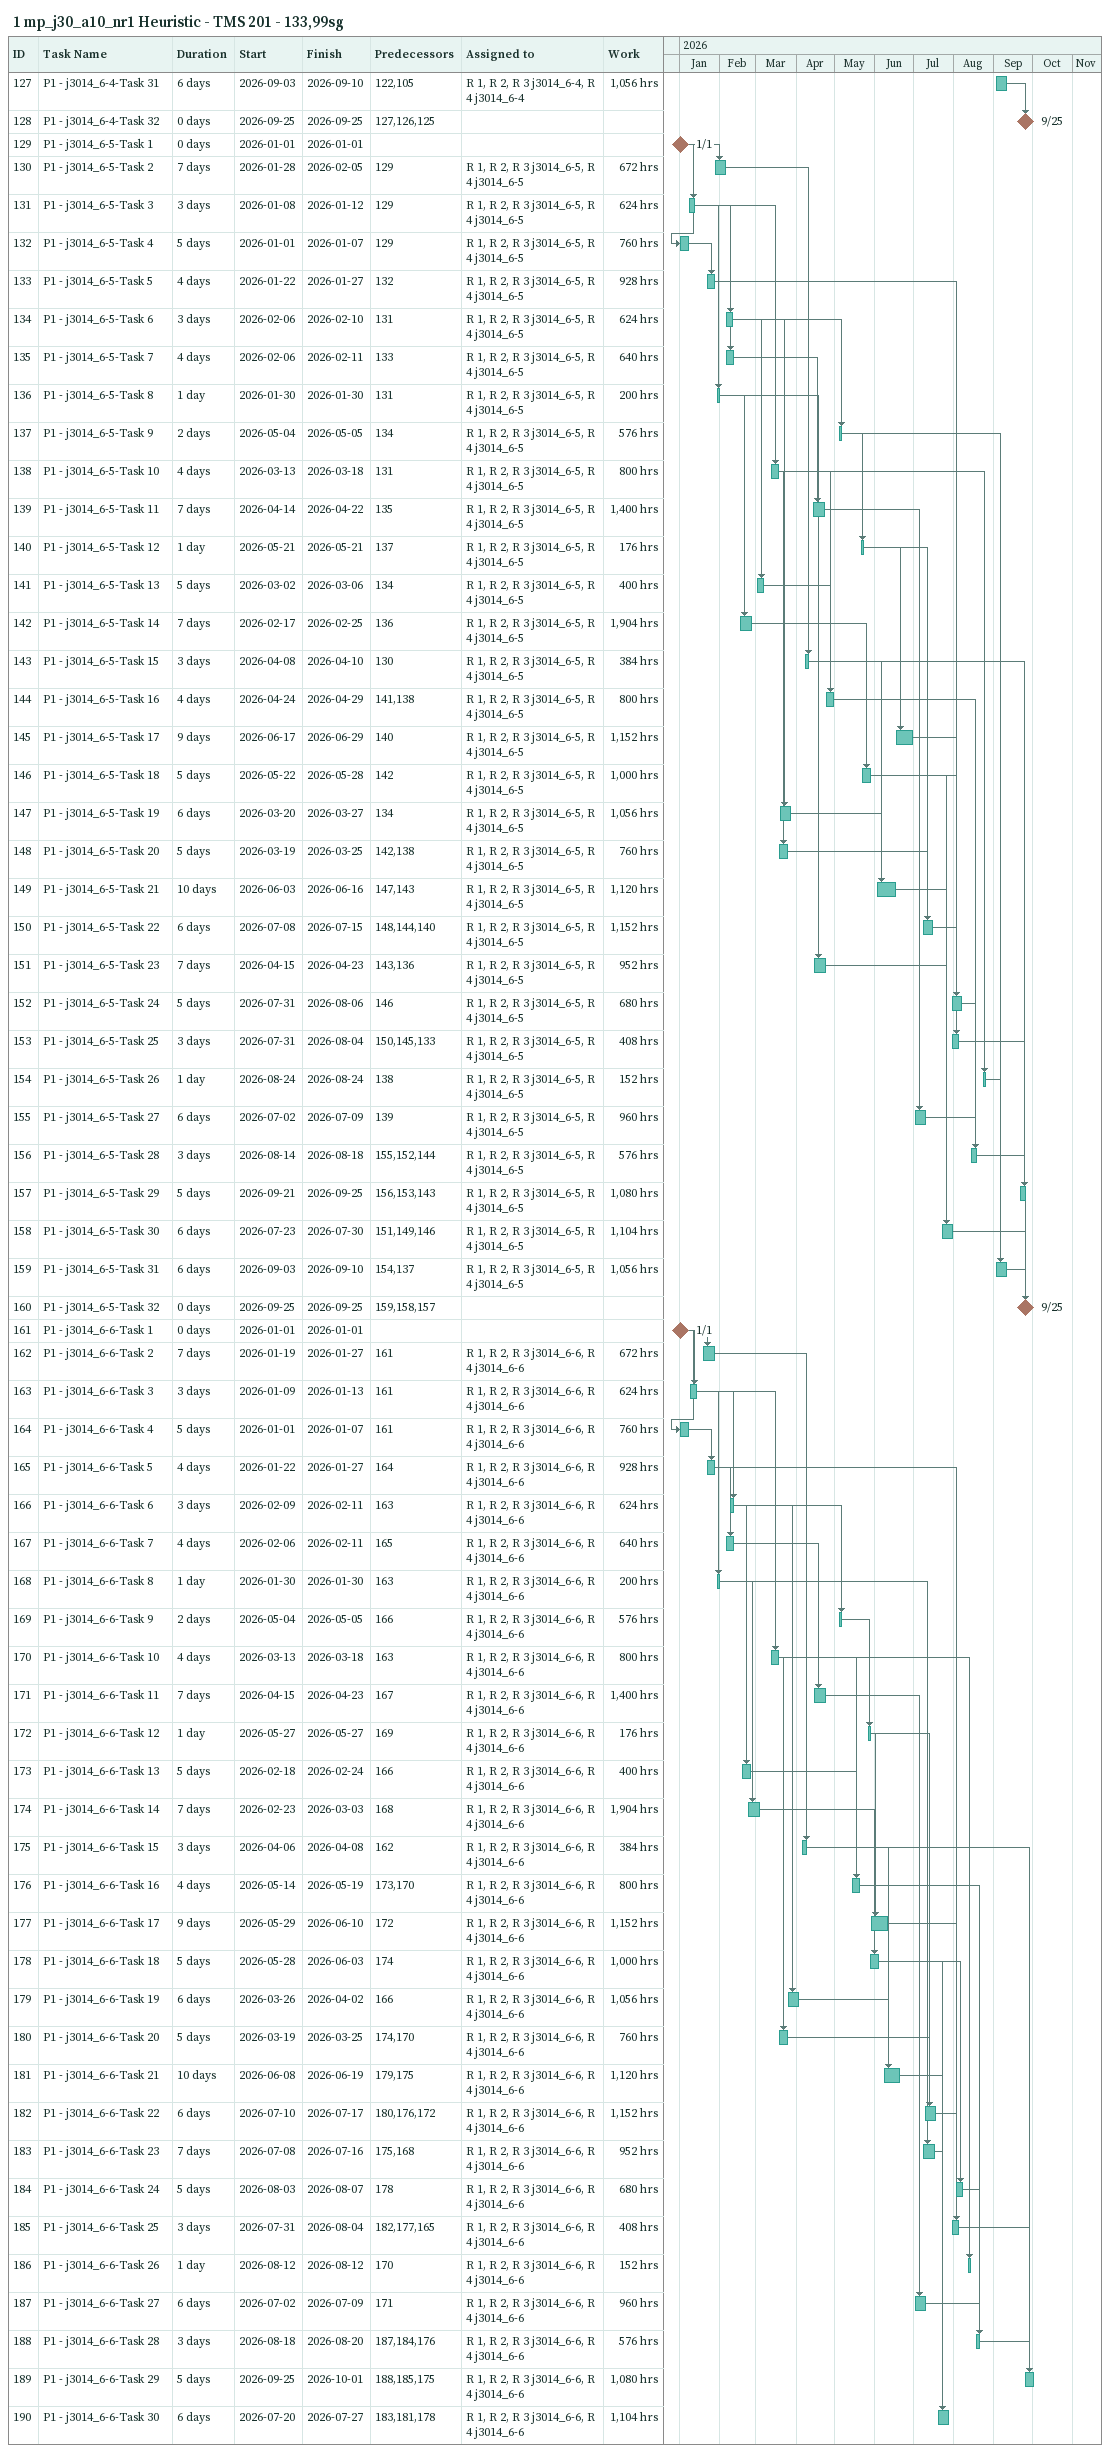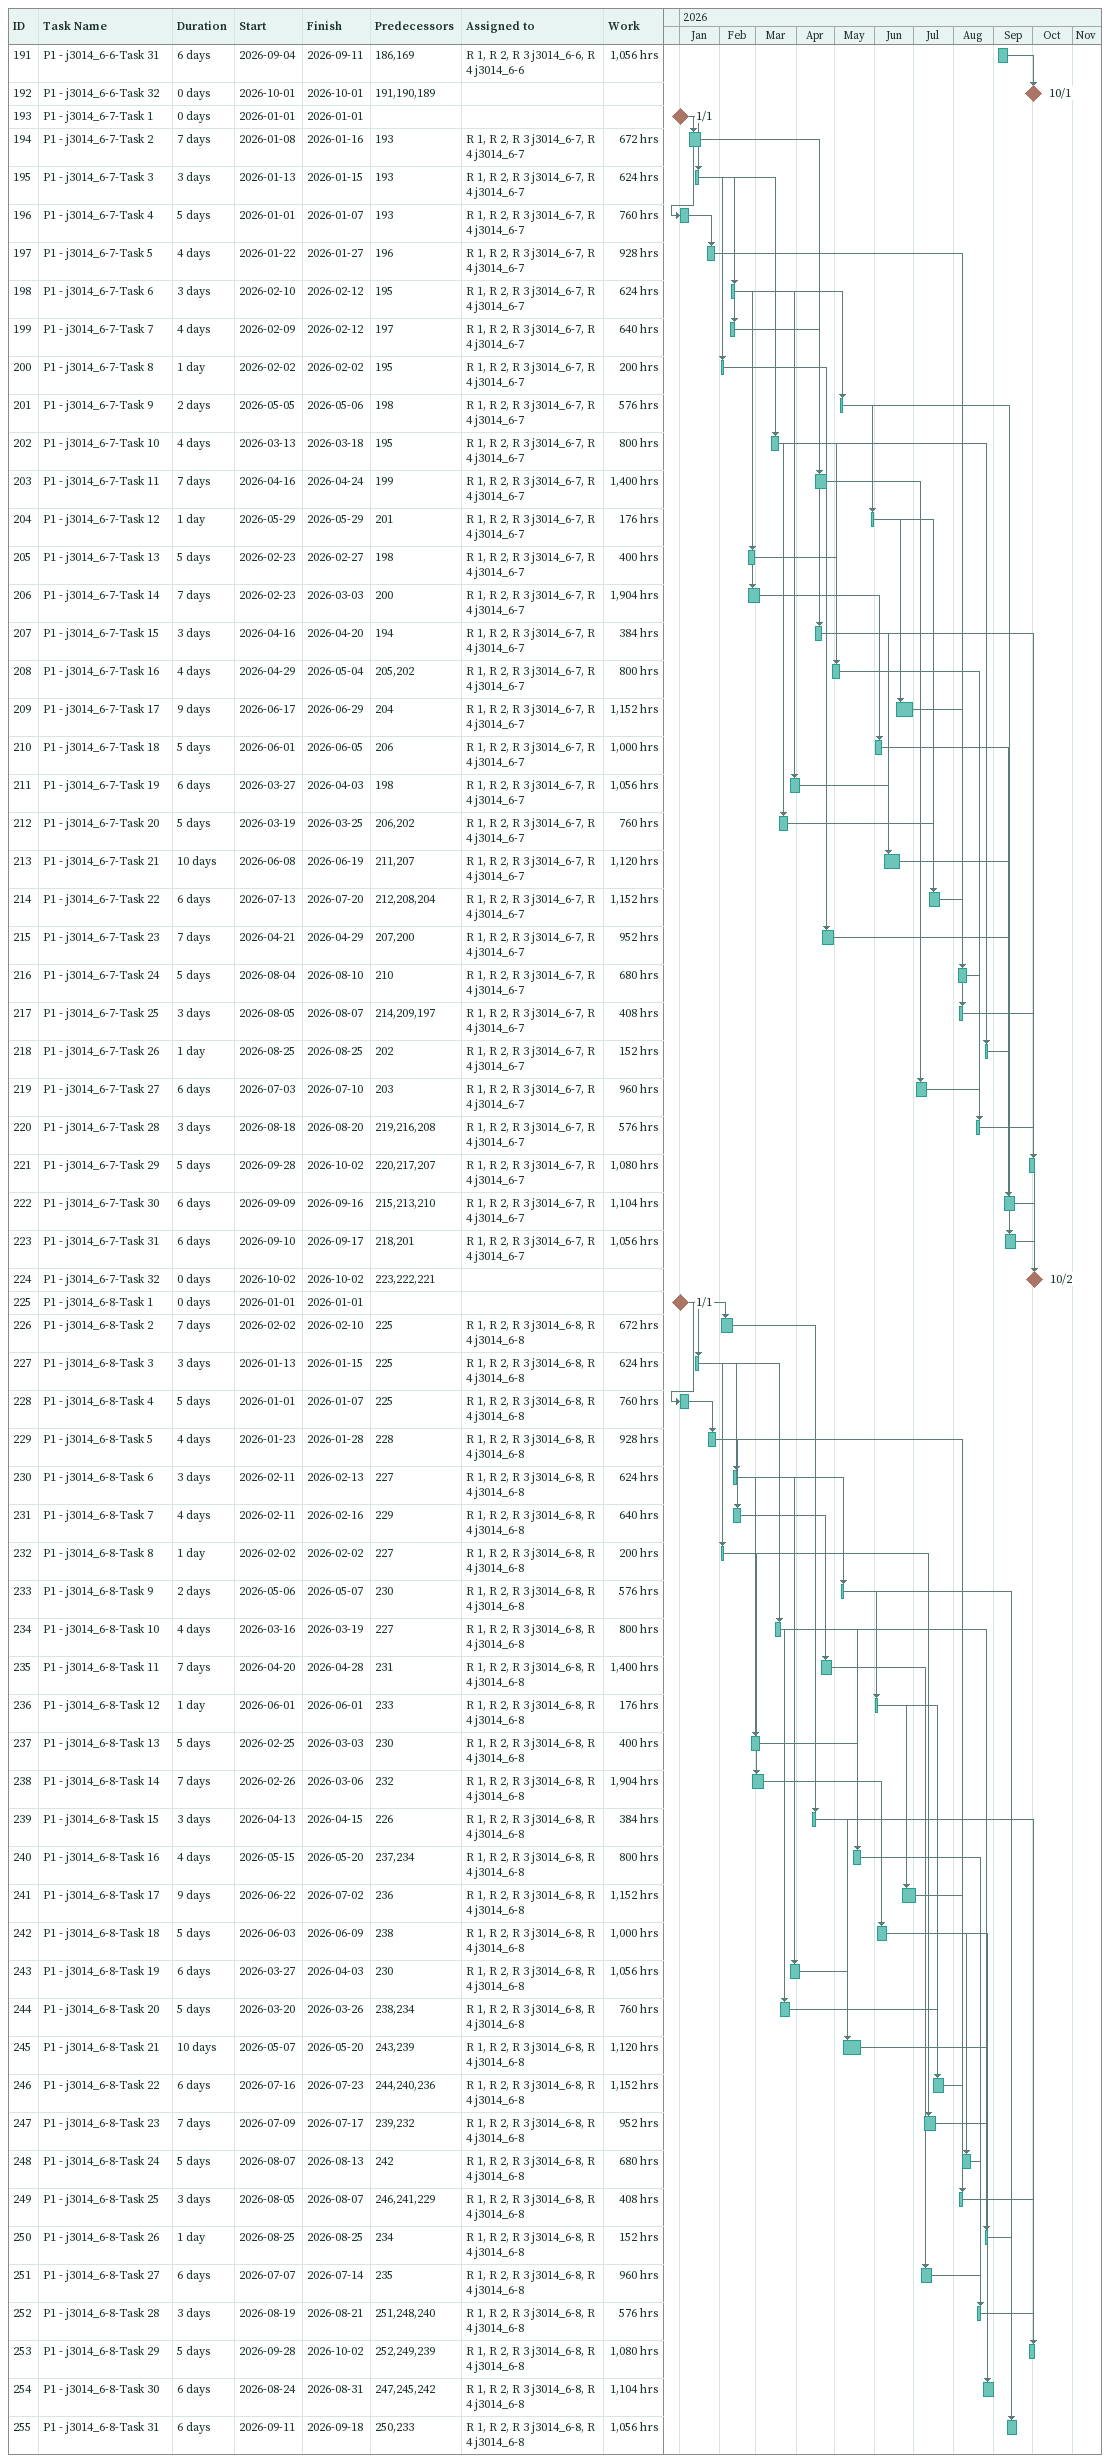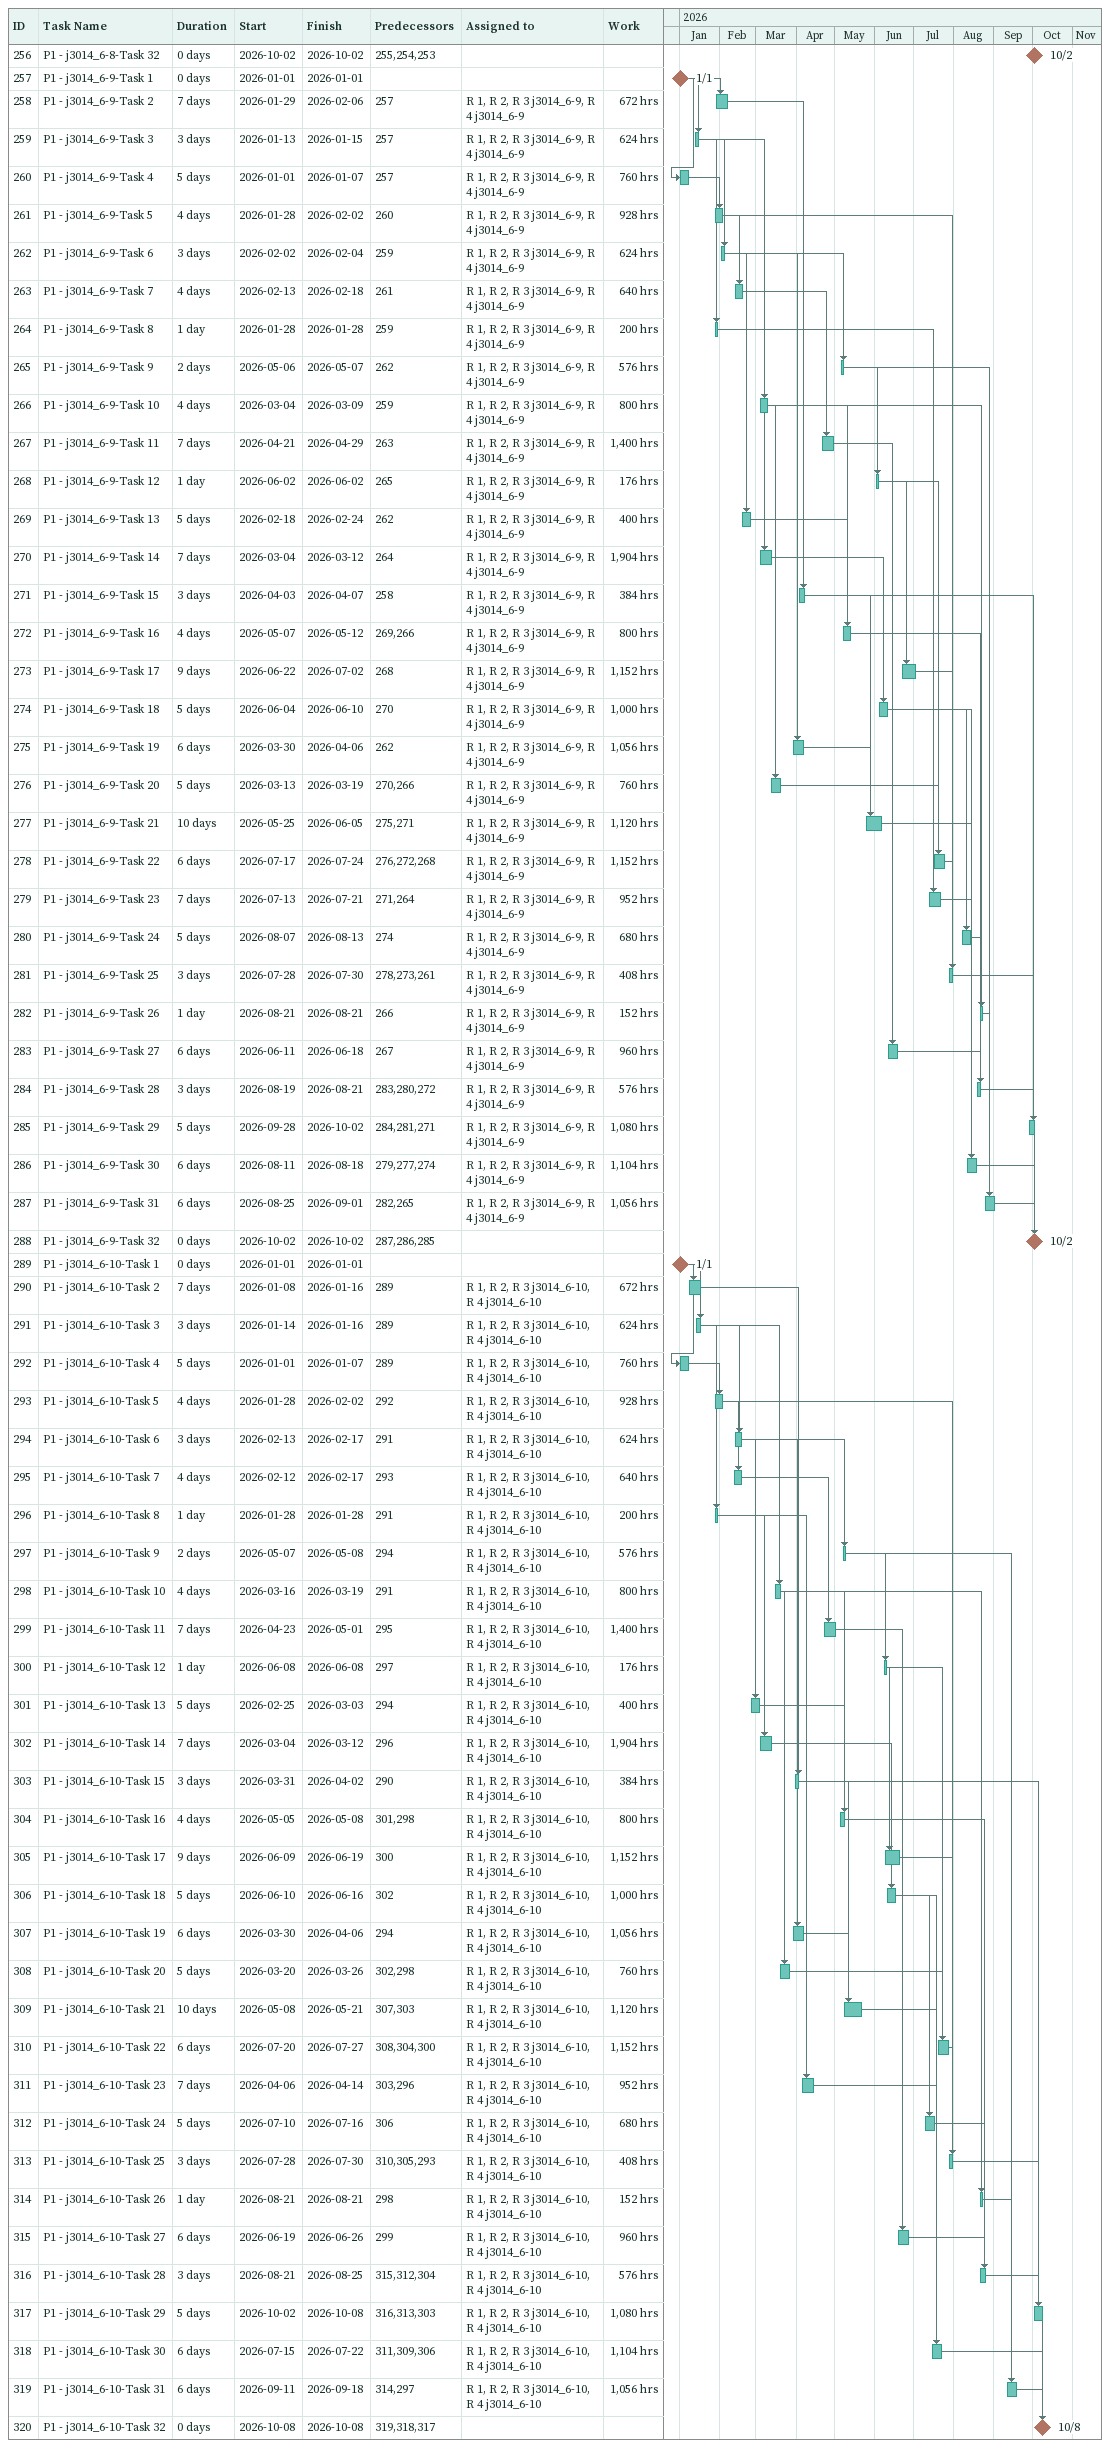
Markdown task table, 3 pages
1 mp_j30_a10_nr1 Heuristic - TMS 201 - 133,99sg

| ID | Task | Duration | Start | Finish | Predecessors | Resources | Work (h) |
|---|---|---|---|---|---|---|---|
| 127 | P1 - j3014_6-4-Task 31 | 6d | 2026-09-03 | 2026-09-10 | 122, 105 | R 1, R 2, R 3 j3014_6-4, R 4 j3014_6-4 | 1056 |
| 128 | P1 - j3014_6-4-Task 32 | 0d | 2026-09-25 | 2026-09-25 | 127, 126, 125 |  |  |
| 129 | P1 - j3014_6-5-Task 1 | 0d | 2026-01-01 | 2026-01-01 |  |  |  |
| 130 | P1 - j3014_6-5-Task 2 | 7d | 2026-01-28 | 2026-02-05 | 129 | R 1, R 2, R 3 j3014_6-5, R 4 j3014_6-5 | 672 |
| 131 | P1 - j3014_6-5-Task 3 | 3d | 2026-01-08 | 2026-01-12 | 129 | R 1, R 2, R 3 j3014_6-5, R 4 j3014_6-5 | 624 |
| 132 | P1 - j3014_6-5-Task 4 | 5d | 2026-01-01 | 2026-01-07 | 129 | R 1, R 2, R 3 j3014_6-5, R 4 j3014_6-5 | 760 |
| 133 | P1 - j3014_6-5-Task 5 | 4d | 2026-01-22 | 2026-01-27 | 132 | R 1, R 2, R 3 j3014_6-5, R 4 j3014_6-5 | 928 |
| 134 | P1 - j3014_6-5-Task 6 | 3d | 2026-02-06 | 2026-02-10 | 131 | R 1, R 2, R 3 j3014_6-5, R 4 j3014_6-5 | 624 |
| 135 | P1 - j3014_6-5-Task 7 | 4d | 2026-02-06 | 2026-02-11 | 133 | R 1, R 2, R 3 j3014_6-5, R 4 j3014_6-5 | 640 |
| 136 | P1 - j3014_6-5-Task 8 | 1d | 2026-01-30 | 2026-01-30 | 131 | R 1, R 2, R 3 j3014_6-5, R 4 j3014_6-5 | 200 |
| 137 | P1 - j3014_6-5-Task 9 | 2d | 2026-05-04 | 2026-05-05 | 134 | R 1, R 2, R 3 j3014_6-5, R 4 j3014_6-5 | 576 |
| 138 | P1 - j3014_6-5-Task 10 | 4d | 2026-03-13 | 2026-03-18 | 131 | R 1, R 2, R 3 j3014_6-5, R 4 j3014_6-5 | 800 |
| 139 | P1 - j3014_6-5-Task 11 | 7d | 2026-04-14 | 2026-04-22 | 135 | R 1, R 2, R 3 j3014_6-5, R 4 j3014_6-5 | 1400 |
| 140 | P1 - j3014_6-5-Task 12 | 1d | 2026-05-21 | 2026-05-21 | 137 | R 1, R 2, R 3 j3014_6-5, R 4 j3014_6-5 | 176 |
| 141 | P1 - j3014_6-5-Task 13 | 5d | 2026-03-02 | 2026-03-06 | 134 | R 1, R 2, R 3 j3014_6-5, R 4 j3014_6-5 | 400 |
| 142 | P1 - j3014_6-5-Task 14 | 7d | 2026-02-17 | 2026-02-25 | 136 | R 1, R 2, R 3 j3014_6-5, R 4 j3014_6-5 | 1904 |
| 143 | P1 - j3014_6-5-Task 15 | 3d | 2026-04-08 | 2026-04-10 | 130 | R 1, R 2, R 3 j3014_6-5, R 4 j3014_6-5 | 384 |
| 144 | P1 - j3014_6-5-Task 16 | 4d | 2026-04-24 | 2026-04-29 | 141, 138 | R 1, R 2, R 3 j3014_6-5, R 4 j3014_6-5 | 800 |
| 145 | P1 - j3014_6-5-Task 17 | 9d | 2026-06-17 | 2026-06-29 | 140 | R 1, R 2, R 3 j3014_6-5, R 4 j3014_6-5 | 1152 |
| 146 | P1 - j3014_6-5-Task 18 | 5d | 2026-05-22 | 2026-05-28 | 142 | R 1, R 2, R 3 j3014_6-5, R 4 j3014_6-5 | 1000 |
| 147 | P1 - j3014_6-5-Task 19 | 6d | 2026-03-20 | 2026-03-27 | 134 | R 1, R 2, R 3 j3014_6-5, R 4 j3014_6-5 | 1056 |
| 148 | P1 - j3014_6-5-Task 20 | 5d | 2026-03-19 | 2026-03-25 | 142, 138 | R 1, R 2, R 3 j3014_6-5, R 4 j3014_6-5 | 760 |
| 149 | P1 - j3014_6-5-Task 21 | 10d | 2026-06-03 | 2026-06-16 | 147, 143 | R 1, R 2, R 3 j3014_6-5, R 4 j3014_6-5 | 1120 |
| 150 | P1 - j3014_6-5-Task 22 | 6d | 2026-07-08 | 2026-07-15 | 148, 144, 140 | R 1, R 2, R 3 j3014_6-5, R 4 j3014_6-5 | 1152 |
| 151 | P1 - j3014_6-5-Task 23 | 7d | 2026-04-15 | 2026-04-23 | 143, 136 | R 1, R 2, R 3 j3014_6-5, R 4 j3014_6-5 | 952 |
| 152 | P1 - j3014_6-5-Task 24 | 5d | 2026-07-31 | 2026-08-06 | 146 | R 1, R 2, R 3 j3014_6-5, R 4 j3014_6-5 | 680 |
| 153 | P1 - j3014_6-5-Task 25 | 3d | 2026-07-31 | 2026-08-04 | 150, 145, 133 | R 1, R 2, R 3 j3014_6-5, R 4 j3014_6-5 | 408 |
| 154 | P1 - j3014_6-5-Task 26 | 1d | 2026-08-24 | 2026-08-24 | 138 | R 1, R 2, R 3 j3014_6-5, R 4 j3014_6-5 | 152 |
| 155 | P1 - j3014_6-5-Task 27 | 6d | 2026-07-02 | 2026-07-09 | 139 | R 1, R 2, R 3 j3014_6-5, R 4 j3014_6-5 | 960 |
| 156 | P1 - j3014_6-5-Task 28 | 3d | 2026-08-14 | 2026-08-18 | 155, 152, 144 | R 1, R 2, R 3 j3014_6-5, R 4 j3014_6-5 | 576 |
| 157 | P1 - j3014_6-5-Task 29 | 5d | 2026-09-21 | 2026-09-25 | 156, 153, 143 | R 1, R 2, R 3 j3014_6-5, R 4 j3014_6-5 | 1080 |
| 158 | P1 - j3014_6-5-Task 30 | 6d | 2026-07-23 | 2026-07-30 | 151, 149, 146 | R 1, R 2, R 3 j3014_6-5, R 4 j3014_6-5 | 1104 |
| 159 | P1 - j3014_6-5-Task 31 | 6d | 2026-09-03 | 2026-09-10 | 154, 137 | R 1, R 2, R 3 j3014_6-5, R 4 j3014_6-5 | 1056 |
| 160 | P1 - j3014_6-5-Task 32 | 0d | 2026-09-25 | 2026-09-25 | 159, 158, 157 |  |  |
| 161 | P1 - j3014_6-6-Task 1 | 0d | 2026-01-01 | 2026-01-01 |  |  |  |
| 162 | P1 - j3014_6-6-Task 2 | 7d | 2026-01-19 | 2026-01-27 | 161 | R 1, R 2, R 3 j3014_6-6, R 4 j3014_6-6 | 672 |
| 163 | P1 - j3014_6-6-Task 3 | 3d | 2026-01-09 | 2026-01-13 | 161 | R 1, R 2, R 3 j3014_6-6, R 4 j3014_6-6 | 624 |
| 164 | P1 - j3014_6-6-Task 4 | 5d | 2026-01-01 | 2026-01-07 | 161 | R 1, R 2, R 3 j3014_6-6, R 4 j3014_6-6 | 760 |
| 165 | P1 - j3014_6-6-Task 5 | 4d | 2026-01-22 | 2026-01-27 | 164 | R 1, R 2, R 3 j3014_6-6, R 4 j3014_6-6 | 928 |
| 166 | P1 - j3014_6-6-Task 6 | 3d | 2026-02-09 | 2026-02-11 | 163 | R 1, R 2, R 3 j3014_6-6, R 4 j3014_6-6 | 624 |
| 167 | P1 - j3014_6-6-Task 7 | 4d | 2026-02-06 | 2026-02-11 | 165 | R 1, R 2, R 3 j3014_6-6, R 4 j3014_6-6 | 640 |
| 168 | P1 - j3014_6-6-Task 8 | 1d | 2026-01-30 | 2026-01-30 | 163 | R 1, R 2, R 3 j3014_6-6, R 4 j3014_6-6 | 200 |
| 169 | P1 - j3014_6-6-Task 9 | 2d | 2026-05-04 | 2026-05-05 | 166 | R 1, R 2, R 3 j3014_6-6, R 4 j3014_6-6 | 576 |
| 170 | P1 - j3014_6-6-Task 10 | 4d | 2026-03-13 | 2026-03-18 | 163 | R 1, R 2, R 3 j3014_6-6, R 4 j3014_6-6 | 800 |
| 171 | P1 - j3014_6-6-Task 11 | 7d | 2026-04-15 | 2026-04-23 | 167 | R 1, R 2, R 3 j3014_6-6, R 4 j3014_6-6 | 1400 |
| 172 | P1 - j3014_6-6-Task 12 | 1d | 2026-05-27 | 2026-05-27 | 169 | R 1, R 2, R 3 j3014_6-6, R 4 j3014_6-6 | 176 |
| 173 | P1 - j3014_6-6-Task 13 | 5d | 2026-02-18 | 2026-02-24 | 166 | R 1, R 2, R 3 j3014_6-6, R 4 j3014_6-6 | 400 |
| 174 | P1 - j3014_6-6-Task 14 | 7d | 2026-02-23 | 2026-03-03 | 168 | R 1, R 2, R 3 j3014_6-6, R 4 j3014_6-6 | 1904 |
| 175 | P1 - j3014_6-6-Task 15 | 3d | 2026-04-06 | 2026-04-08 | 162 | R 1, R 2, R 3 j3014_6-6, R 4 j3014_6-6 | 384 |
| 176 | P1 - j3014_6-6-Task 16 | 4d | 2026-05-14 | 2026-05-19 | 173, 170 | R 1, R 2, R 3 j3014_6-6, R 4 j3014_6-6 | 800 |
| 177 | P1 - j3014_6-6-Task 17 | 9d | 2026-05-29 | 2026-06-10 | 172 | R 1, R 2, R 3 j3014_6-6, R 4 j3014_6-6 | 1152 |
| 178 | P1 - j3014_6-6-Task 18 | 5d | 2026-05-28 | 2026-06-03 | 174 | R 1, R 2, R 3 j3014_6-6, R 4 j3014_6-6 | 1000 |
| 179 | P1 - j3014_6-6-Task 19 | 6d | 2026-03-26 | 2026-04-02 | 166 | R 1, R 2, R 3 j3014_6-6, R 4 j3014_6-6 | 1056 |
| 180 | P1 - j3014_6-6-Task 20 | 5d | 2026-03-19 | 2026-03-25 | 174, 170 | R 1, R 2, R 3 j3014_6-6, R 4 j3014_6-6 | 760 |
| 181 | P1 - j3014_6-6-Task 21 | 10d | 2026-06-08 | 2026-06-19 | 179, 175 | R 1, R 2, R 3 j3014_6-6, R 4 j3014_6-6 | 1120 |
| 182 | P1 - j3014_6-6-Task 22 | 6d | 2026-07-10 | 2026-07-17 | 180, 176, 172 | R 1, R 2, R 3 j3014_6-6, R 4 j3014_6-6 | 1152 |
| 183 | P1 - j3014_6-6-Task 23 | 7d | 2026-07-08 | 2026-07-16 | 175, 168 | R 1, R 2, R 3 j3014_6-6, R 4 j3014_6-6 | 952 |
| 184 | P1 - j3014_6-6-Task 24 | 5d | 2026-08-03 | 2026-08-07 | 178 | R 1, R 2, R 3 j3014_6-6, R 4 j3014_6-6 | 680 |
| 185 | P1 - j3014_6-6-Task 25 | 3d | 2026-07-31 | 2026-08-04 | 182, 177, 165 | R 1, R 2, R 3 j3014_6-6, R 4 j3014_6-6 | 408 |
| 186 | P1 - j3014_6-6-Task 26 | 1d | 2026-08-12 | 2026-08-12 | 170 | R 1, R 2, R 3 j3014_6-6, R 4 j3014_6-6 | 152 |
| 187 | P1 - j3014_6-6-Task 27 | 6d | 2026-07-02 | 2026-07-09 | 171 | R 1, R 2, R 3 j3014_6-6, R 4 j3014_6-6 | 960 |
| 188 | P1 - j3014_6-6-Task 28 | 3d | 2026-08-18 | 2026-08-20 | 187, 184, 176 | R 1, R 2, R 3 j3014_6-6, R 4 j3014_6-6 | 576 |
| 189 | P1 - j3014_6-6-Task 29 | 5d | 2026-09-25 | 2026-10-01 | 188, 185, 175 | R 1, R 2, R 3 j3014_6-6, R 4 j3014_6-6 | 1080 |
| 190 | P1 - j3014_6-6-Task 30 | 6d | 2026-07-20 | 2026-07-27 | 183, 181, 178 | R 1, R 2, R 3 j3014_6-6, R 4 j3014_6-6 | 1104 |
| 191 | P1 - j3014_6-6-Task 31 | 6d | 2026-09-04 | 2026-09-11 | 186, 169 | R 1, R 2, R 3 j3014_6-6, R 4 j3014_6-6 | 1056 |
| 192 | P1 - j3014_6-6-Task 32 | 0d | 2026-10-01 | 2026-10-01 | 191, 190, 189 |  |  |
| 193 | P1 - j3014_6-7-Task 1 | 0d | 2026-01-01 | 2026-01-01 |  |  |  |
| 194 | P1 - j3014_6-7-Task 2 | 7d | 2026-01-08 | 2026-01-16 | 193 | R 1, R 2, R 3 j3014_6-7, R 4 j3014_6-7 | 672 |
| 195 | P1 - j3014_6-7-Task 3 | 3d | 2026-01-13 | 2026-01-15 | 193 | R 1, R 2, R 3 j3014_6-7, R 4 j3014_6-7 | 624 |
| 196 | P1 - j3014_6-7-Task 4 | 5d | 2026-01-01 | 2026-01-07 | 193 | R 1, R 2, R 3 j3014_6-7, R 4 j3014_6-7 | 760 |
| 197 | P1 - j3014_6-7-Task 5 | 4d | 2026-01-22 | 2026-01-27 | 196 | R 1, R 2, R 3 j3014_6-7, R 4 j3014_6-7 | 928 |
| 198 | P1 - j3014_6-7-Task 6 | 3d | 2026-02-10 | 2026-02-12 | 195 | R 1, R 2, R 3 j3014_6-7, R 4 j3014_6-7 | 624 |
| 199 | P1 - j3014_6-7-Task 7 | 4d | 2026-02-09 | 2026-02-12 | 197 | R 1, R 2, R 3 j3014_6-7, R 4 j3014_6-7 | 640 |
| 200 | P1 - j3014_6-7-Task 8 | 1d | 2026-02-02 | 2026-02-02 | 195 | R 1, R 2, R 3 j3014_6-7, R 4 j3014_6-7 | 200 |
| 201 | P1 - j3014_6-7-Task 9 | 2d | 2026-05-05 | 2026-05-06 | 198 | R 1, R 2, R 3 j3014_6-7, R 4 j3014_6-7 | 576 |
| 202 | P1 - j3014_6-7-Task 10 | 4d | 2026-03-13 | 2026-03-18 | 195 | R 1, R 2, R 3 j3014_6-7, R 4 j3014_6-7 | 800 |
| 203 | P1 - j3014_6-7-Task 11 | 7d | 2026-04-16 | 2026-04-24 | 199 | R 1, R 2, R 3 j3014_6-7, R 4 j3014_6-7 | 1400 |
| 204 | P1 - j3014_6-7-Task 12 | 1d | 2026-05-29 | 2026-05-29 | 201 | R 1, R 2, R 3 j3014_6-7, R 4 j3014_6-7 | 176 |
| 205 | P1 - j3014_6-7-Task 13 | 5d | 2026-02-23 | 2026-02-27 | 198 | R 1, R 2, R 3 j3014_6-7, R 4 j3014_6-7 | 400 |
| 206 | P1 - j3014_6-7-Task 14 | 7d | 2026-02-23 | 2026-03-03 | 200 | R 1, R 2, R 3 j3014_6-7, R 4 j3014_6-7 | 1904 |
| 207 | P1 - j3014_6-7-Task 15 | 3d | 2026-04-16 | 2026-04-20 | 194 | R 1, R 2, R 3 j3014_6-7, R 4 j3014_6-7 | 384 |
| 208 | P1 - j3014_6-7-Task 16 | 4d | 2026-04-29 | 2026-05-04 | 205, 202 | R 1, R 2, R 3 j3014_6-7, R 4 j3014_6-7 | 800 |
| 209 | P1 - j3014_6-7-Task 17 | 9d | 2026-06-17 | 2026-06-29 | 204 | R 1, R 2, R 3 j3014_6-7, R 4 j3014_6-7 | 1152 |
| 210 | P1 - j3014_6-7-Task 18 | 5d | 2026-06-01 | 2026-06-05 | 206 | R 1, R 2, R 3 j3014_6-7, R 4 j3014_6-7 | 1000 |
| 211 | P1 - j3014_6-7-Task 19 | 6d | 2026-03-27 | 2026-04-03 | 198 | R 1, R 2, R 3 j3014_6-7, R 4 j3014_6-7 | 1056 |
| 212 | P1 - j3014_6-7-Task 20 | 5d | 2026-03-19 | 2026-03-25 | 206, 202 | R 1, R 2, R 3 j3014_6-7, R 4 j3014_6-7 | 760 |
| 213 | P1 - j3014_6-7-Task 21 | 10d | 2026-06-08 | 2026-06-19 | 211, 207 | R 1, R 2, R 3 j3014_6-7, R 4 j3014_6-7 | 1120 |
| 214 | P1 - j3014_6-7-Task 22 | 6d | 2026-07-13 | 2026-07-20 | 212, 208, 204 | R 1, R 2, R 3 j3014_6-7, R 4 j3014_6-7 | 1152 |
| 215 | P1 - j3014_6-7-Task 23 | 7d | 2026-04-21 | 2026-04-29 | 207, 200 | R 1, R 2, R 3 j3014_6-7, R 4 j3014_6-7 | 952 |
| 216 | P1 - j3014_6-7-Task 24 | 5d | 2026-08-04 | 2026-08-10 | 210 | R 1, R 2, R 3 j3014_6-7, R 4 j3014_6-7 | 680 |
| 217 | P1 - j3014_6-7-Task 25 | 3d | 2026-08-05 | 2026-08-07 | 214, 209, 197 | R 1, R 2, R 3 j3014_6-7, R 4 j3014_6-7 | 408 |
| 218 | P1 - j3014_6-7-Task 26 | 1d | 2026-08-25 | 2026-08-25 | 202 | R 1, R 2, R 3 j3014_6-7, R 4 j3014_6-7 | 152 |
| 219 | P1 - j3014_6-7-Task 27 | 6d | 2026-07-03 | 2026-07-10 | 203 | R 1, R 2, R 3 j3014_6-7, R 4 j3014_6-7 | 960 |
| 220 | P1 - j3014_6-7-Task 28 | 3d | 2026-08-18 | 2026-08-20 | 219, 216, 208 | R 1, R 2, R 3 j3014_6-7, R 4 j3014_6-7 | 576 |
| 221 | P1 - j3014_6-7-Task 29 | 5d | 2026-09-28 | 2026-10-02 | 220, 217, 207 | R 1, R 2, R 3 j3014_6-7, R 4 j3014_6-7 | 1080 |
| 222 | P1 - j3014_6-7-Task 30 | 6d | 2026-09-09 | 2026-09-16 | 215, 213, 210 | R 1, R 2, R 3 j3014_6-7, R 4 j3014_6-7 | 1104 |
| 223 | P1 - j3014_6-7-Task 31 | 6d | 2026-09-10 | 2026-09-17 | 218, 201 | R 1, R 2, R 3 j3014_6-7, R 4 j3014_6-7 | 1056 |
| 224 | P1 - j3014_6-7-Task 32 | 0d | 2026-10-02 | 2026-10-02 | 223, 222, 221 |  |  |
| 225 | P1 - j3014_6-8-Task 1 | 0d | 2026-01-01 | 2026-01-01 |  |  |  |
| 226 | P1 - j3014_6-8-Task 2 | 7d | 2026-02-02 | 2026-02-10 | 225 | R 1, R 2, R 3 j3014_6-8, R 4 j3014_6-8 | 672 |
| 227 | P1 - j3014_6-8-Task 3 | 3d | 2026-01-13 | 2026-01-15 | 225 | R 1, R 2, R 3 j3014_6-8, R 4 j3014_6-8 | 624 |
| 228 | P1 - j3014_6-8-Task 4 | 5d | 2026-01-01 | 2026-01-07 | 225 | R 1, R 2, R 3 j3014_6-8, R 4 j3014_6-8 | 760 |
| 229 | P1 - j3014_6-8-Task 5 | 4d | 2026-01-23 | 2026-01-28 | 228 | R 1, R 2, R 3 j3014_6-8, R 4 j3014_6-8 | 928 |
| 230 | P1 - j3014_6-8-Task 6 | 3d | 2026-02-11 | 2026-02-13 | 227 | R 1, R 2, R 3 j3014_6-8, R 4 j3014_6-8 | 624 |
| 231 | P1 - j3014_6-8-Task 7 | 4d | 2026-02-11 | 2026-02-16 | 229 | R 1, R 2, R 3 j3014_6-8, R 4 j3014_6-8 | 640 |
| 232 | P1 - j3014_6-8-Task 8 | 1d | 2026-02-02 | 2026-02-02 | 227 | R 1, R 2, R 3 j3014_6-8, R 4 j3014_6-8 | 200 |
| 233 | P1 - j3014_6-8-Task 9 | 2d | 2026-05-06 | 2026-05-07 | 230 | R 1, R 2, R 3 j3014_6-8, R 4 j3014_6-8 | 576 |
| 234 | P1 - j3014_6-8-Task 10 | 4d | 2026-03-16 | 2026-03-19 | 227 | R 1, R 2, R 3 j3014_6-8, R 4 j3014_6-8 | 800 |
| 235 | P1 - j3014_6-8-Task 11 | 7d | 2026-04-20 | 2026-04-28 | 231 | R 1, R 2, R 3 j3014_6-8, R 4 j3014_6-8 | 1400 |
| 236 | P1 - j3014_6-8-Task 12 | 1d | 2026-06-01 | 2026-06-01 | 233 | R 1, R 2, R 3 j3014_6-8, R 4 j3014_6-8 | 176 |
| 237 | P1 - j3014_6-8-Task 13 | 5d | 2026-02-25 | 2026-03-03 | 230 | R 1, R 2, R 3 j3014_6-8, R 4 j3014_6-8 | 400 |
| 238 | P1 - j3014_6-8-Task 14 | 7d | 2026-02-26 | 2026-03-06 | 232 | R 1, R 2, R 3 j3014_6-8, R 4 j3014_6-8 | 1904 |
| 239 | P1 - j3014_6-8-Task 15 | 3d | 2026-04-13 | 2026-04-15 | 226 | R 1, R 2, R 3 j3014_6-8, R 4 j3014_6-8 | 384 |
| 240 | P1 - j3014_6-8-Task 16 | 4d | 2026-05-15 | 2026-05-20 | 237, 234 | R 1, R 2, R 3 j3014_6-8, R 4 j3014_6-8 | 800 |
| 241 | P1 - j3014_6-8-Task 17 | 9d | 2026-06-22 | 2026-07-02 | 236 | R 1, R 2, R 3 j3014_6-8, R 4 j3014_6-8 | 1152 |
| 242 | P1 - j3014_6-8-Task 18 | 5d | 2026-06-03 | 2026-06-09 | 238 | R 1, R 2, R 3 j3014_6-8, R 4 j3014_6-8 | 1000 |
| 243 | P1 - j3014_6-8-Task 19 | 6d | 2026-03-27 | 2026-04-03 | 230 | R 1, R 2, R 3 j3014_6-8, R 4 j3014_6-8 | 1056 |
| 244 | P1 - j3014_6-8-Task 20 | 5d | 2026-03-20 | 2026-03-26 | 238, 234 | R 1, R 2, R 3 j3014_6-8, R 4 j3014_6-8 | 760 |
| 245 | P1 - j3014_6-8-Task 21 | 10d | 2026-05-07 | 2026-05-20 | 243, 239 | R 1, R 2, R 3 j3014_6-8, R 4 j3014_6-8 | 1120 |
| 246 | P1 - j3014_6-8-Task 22 | 6d | 2026-07-16 | 2026-07-23 | 244, 240, 236 | R 1, R 2, R 3 j3014_6-8, R 4 j3014_6-8 | 1152 |
| 247 | P1 - j3014_6-8-Task 23 | 7d | 2026-07-09 | 2026-07-17 | 239, 232 | R 1, R 2, R 3 j3014_6-8, R 4 j3014_6-8 | 952 |
| 248 | P1 - j3014_6-8-Task 24 | 5d | 2026-08-07 | 2026-08-13 | 242 | R 1, R 2, R 3 j3014_6-8, R 4 j3014_6-8 | 680 |
| 249 | P1 - j3014_6-8-Task 25 | 3d | 2026-08-05 | 2026-08-07 | 246, 241, 229 | R 1, R 2, R 3 j3014_6-8, R 4 j3014_6-8 | 408 |
| 250 | P1 - j3014_6-8-Task 26 | 1d | 2026-08-25 | 2026-08-25 | 234 | R 1, R 2, R 3 j3014_6-8, R 4 j3014_6-8 | 152 |
| 251 | P1 - j3014_6-8-Task 27 | 6d | 2026-07-07 | 2026-07-14 | 235 | R 1, R 2, R 3 j3014_6-8, R 4 j3014_6-8 | 960 |
| 252 | P1 - j3014_6-8-Task 28 | 3d | 2026-08-19 | 2026-08-21 | 251, 248, 240 | R 1, R 2, R 3 j3014_6-8, R 4 j3014_6-8 | 576 |
| 253 | P1 - j3014_6-8-Task 29 | 5d | 2026-09-28 | 2026-10-02 | 252, 249, 239 | R 1, R 2, R 3 j3014_6-8, R 4 j3014_6-8 | 1080 |
| 254 | P1 - j3014_6-8-Task 30 | 6d | 2026-08-24 | 2026-08-31 | 247, 245, 242 | R 1, R 2, R 3 j3014_6-8, R 4 j3014_6-8 | 1104 |
| 255 | P1 - j3014_6-8-Task 31 | 6d | 2026-09-11 | 2026-09-18 | 250, 233 | R 1, R 2, R 3 j3014_6-8, R 4 j3014_6-8 | 1056 |
| 256 | P1 - j3014_6-8-Task 32 | 0d | 2026-10-02 | 2026-10-02 | 255, 254, 253 |  |  |
| 257 | P1 - j3014_6-9-Task 1 | 0d | 2026-01-01 | 2026-01-01 |  |  |  |
| 258 | P1 - j3014_6-9-Task 2 | 7d | 2026-01-29 | 2026-02-06 | 257 | R 1, R 2, R 3 j3014_6-9, R 4 j3014_6-9 | 672 |
| 259 | P1 - j3014_6-9-Task 3 | 3d | 2026-01-13 | 2026-01-15 | 257 | R 1, R 2, R 3 j3014_6-9, R 4 j3014_6-9 | 624 |
| 260 | P1 - j3014_6-9-Task 4 | 5d | 2026-01-01 | 2026-01-07 | 257 | R 1, R 2, R 3 j3014_6-9, R 4 j3014_6-9 | 760 |
| 261 | P1 - j3014_6-9-Task 5 | 4d | 2026-01-28 | 2026-02-02 | 260 | R 1, R 2, R 3 j3014_6-9, R 4 j3014_6-9 | 928 |
| 262 | P1 - j3014_6-9-Task 6 | 3d | 2026-02-02 | 2026-02-04 | 259 | R 1, R 2, R 3 j3014_6-9, R 4 j3014_6-9 | 624 |
| 263 | P1 - j3014_6-9-Task 7 | 4d | 2026-02-13 | 2026-02-18 | 261 | R 1, R 2, R 3 j3014_6-9, R 4 j3014_6-9 | 640 |
| 264 | P1 - j3014_6-9-Task 8 | 1d | 2026-01-28 | 2026-01-28 | 259 | R 1, R 2, R 3 j3014_6-9, R 4 j3014_6-9 | 200 |
| 265 | P1 - j3014_6-9-Task 9 | 2d | 2026-05-06 | 2026-05-07 | 262 | R 1, R 2, R 3 j3014_6-9, R 4 j3014_6-9 | 576 |
| 266 | P1 - j3014_6-9-Task 10 | 4d | 2026-03-04 | 2026-03-09 | 259 | R 1, R 2, R 3 j3014_6-9, R 4 j3014_6-9 | 800 |
| 267 | P1 - j3014_6-9-Task 11 | 7d | 2026-04-21 | 2026-04-29 | 263 | R 1, R 2, R 3 j3014_6-9, R 4 j3014_6-9 | 1400 |
| 268 | P1 - j3014_6-9-Task 12 | 1d | 2026-06-02 | 2026-06-02 | 265 | R 1, R 2, R 3 j3014_6-9, R 4 j3014_6-9 | 176 |
| 269 | P1 - j3014_6-9-Task 13 | 5d | 2026-02-18 | 2026-02-24 | 262 | R 1, R 2, R 3 j3014_6-9, R 4 j3014_6-9 | 400 |
| 270 | P1 - j3014_6-9-Task 14 | 7d | 2026-03-04 | 2026-03-12 | 264 | R 1, R 2, R 3 j3014_6-9, R 4 j3014_6-9 | 1904 |
| 271 | P1 - j3014_6-9-Task 15 | 3d | 2026-04-03 | 2026-04-07 | 258 | R 1, R 2, R 3 j3014_6-9, R 4 j3014_6-9 | 384 |
| 272 | P1 - j3014_6-9-Task 16 | 4d | 2026-05-07 | 2026-05-12 | 269, 266 | R 1, R 2, R 3 j3014_6-9, R 4 j3014_6-9 | 800 |
| 273 | P1 - j3014_6-9-Task 17 | 9d | 2026-06-22 | 2026-07-02 | 268 | R 1, R 2, R 3 j3014_6-9, R 4 j3014_6-9 | 1152 |
| 274 | P1 - j3014_6-9-Task 18 | 5d | 2026-06-04 | 2026-06-10 | 270 | R 1, R 2, R 3 j3014_6-9, R 4 j3014_6-9 | 1000 |
| 275 | P1 - j3014_6-9-Task 19 | 6d | 2026-03-30 | 2026-04-06 | 262 | R 1, R 2, R 3 j3014_6-9, R 4 j3014_6-9 | 1056 |
| 276 | P1 - j3014_6-9-Task 20 | 5d | 2026-03-13 | 2026-03-19 | 270, 266 | R 1, R 2, R 3 j3014_6-9, R 4 j3014_6-9 | 760 |
| 277 | P1 - j3014_6-9-Task 21 | 10d | 2026-05-25 | 2026-06-05 | 275, 271 | R 1, R 2, R 3 j3014_6-9, R 4 j3014_6-9 | 1120 |
| 278 | P1 - j3014_6-9-Task 22 | 6d | 2026-07-17 | 2026-07-24 | 276, 272, 268 | R 1, R 2, R 3 j3014_6-9, R 4 j3014_6-9 | 1152 |
| 279 | P1 - j3014_6-9-Task 23 | 7d | 2026-07-13 | 2026-07-21 | 271, 264 | R 1, R 2, R 3 j3014_6-9, R 4 j3014_6-9 | 952 |
| 280 | P1 - j3014_6-9-Task 24 | 5d | 2026-08-07 | 2026-08-13 | 274 | R 1, R 2, R 3 j3014_6-9, R 4 j3014_6-9 | 680 |
| 281 | P1 - j3014_6-9-Task 25 | 3d | 2026-07-28 | 2026-07-30 | 278, 273, 261 | R 1, R 2, R 3 j3014_6-9, R 4 j3014_6-9 | 408 |
| 282 | P1 - j3014_6-9-Task 26 | 1d | 2026-08-21 | 2026-08-21 | 266 | R 1, R 2, R 3 j3014_6-9, R 4 j3014_6-9 | 152 |
| 283 | P1 - j3014_6-9-Task 27 | 6d | 2026-06-11 | 2026-06-18 | 267 | R 1, R 2, R 3 j3014_6-9, R 4 j3014_6-9 | 960 |
| 284 | P1 - j3014_6-9-Task 28 | 3d | 2026-08-19 | 2026-08-21 | 283, 280, 272 | R 1, R 2, R 3 j3014_6-9, R 4 j3014_6-9 | 576 |
| 285 | P1 - j3014_6-9-Task 29 | 5d | 2026-09-28 | 2026-10-02 | 284, 281, 271 | R 1, R 2, R 3 j3014_6-9, R 4 j3014_6-9 | 1080 |
| 286 | P1 - j3014_6-9-Task 30 | 6d | 2026-08-11 | 2026-08-18 | 279, 277, 274 | R 1, R 2, R 3 j3014_6-9, R 4 j3014_6-9 | 1104 |
| 287 | P1 - j3014_6-9-Task 31 | 6d | 2026-08-25 | 2026-09-01 | 282, 265 | R 1, R 2, R 3 j3014_6-9, R 4 j3014_6-9 | 1056 |
| 288 | P1 - j3014_6-9-Task 32 | 0d | 2026-10-02 | 2026-10-02 | 287, 286, 285 |  |  |
| 289 | P1 - j3014_6-10-Task 1 | 0d | 2026-01-01 | 2026-01-01 |  |  |  |
| 290 | P1 - j3014_6-10-Task 2 | 7d | 2026-01-08 | 2026-01-16 | 289 | R 1, R 2, R 3 j3014_6-10, R 4 j3014_6-10 | 672 |
| 291 | P1 - j3014_6-10-Task 3 | 3d | 2026-01-14 | 2026-01-16 | 289 | R 1, R 2, R 3 j3014_6-10, R 4 j3014_6-10 | 624 |
| 292 | P1 - j3014_6-10-Task 4 | 5d | 2026-01-01 | 2026-01-07 | 289 | R 1, R 2, R 3 j3014_6-10, R 4 j3014_6-10 | 760 |
| 293 | P1 - j3014_6-10-Task 5 | 4d | 2026-01-28 | 2026-02-02 | 292 | R 1, R 2, R 3 j3014_6-10, R 4 j3014_6-10 | 928 |
| 294 | P1 - j3014_6-10-Task 6 | 3d | 2026-02-13 | 2026-02-17 | 291 | R 1, R 2, R 3 j3014_6-10, R 4 j3014_6-10 | 624 |
| 295 | P1 - j3014_6-10-Task 7 | 4d | 2026-02-12 | 2026-02-17 | 293 | R 1, R 2, R 3 j3014_6-10, R 4 j3014_6-10 | 640 |
| 296 | P1 - j3014_6-10-Task 8 | 1d | 2026-01-28 | 2026-01-28 | 291 | R 1, R 2, R 3 j3014_6-10, R 4 j3014_6-10 | 200 |
| 297 | P1 - j3014_6-10-Task 9 | 2d | 2026-05-07 | 2026-05-08 | 294 | R 1, R 2, R 3 j3014_6-10, R 4 j3014_6-10 | 576 |
| 298 | P1 - j3014_6-10-Task 10 | 4d | 2026-03-16 | 2026-03-19 | 291 | R 1, R 2, R 3 j3014_6-10, R 4 j3014_6-10 | 800 |
| 299 | P1 - j3014_6-10-Task 11 | 7d | 2026-04-23 | 2026-05-01 | 295 | R 1, R 2, R 3 j3014_6-10, R 4 j3014_6-10 | 1400 |
| 300 | P1 - j3014_6-10-Task 12 | 1d | 2026-06-08 | 2026-06-08 | 297 | R 1, R 2, R 3 j3014_6-10, R 4 j3014_6-10 | 176 |
| 301 | P1 - j3014_6-10-Task 13 | 5d | 2026-02-25 | 2026-03-03 | 294 | R 1, R 2, R 3 j3014_6-10, R 4 j3014_6-10 | 400 |
| 302 | P1 - j3014_6-10-Task 14 | 7d | 2026-03-04 | 2026-03-12 | 296 | R 1, R 2, R 3 j3014_6-10, R 4 j3014_6-10 | 1904 |
| 303 | P1 - j3014_6-10-Task 15 | 3d | 2026-03-31 | 2026-04-02 | 290 | R 1, R 2, R 3 j3014_6-10, R 4 j3014_6-10 | 384 |
| 304 | P1 - j3014_6-10-Task 16 | 4d | 2026-05-05 | 2026-05-08 | 301, 298 | R 1, R 2, R 3 j3014_6-10, R 4 j3014_6-10 | 800 |
| 305 | P1 - j3014_6-10-Task 17 | 9d | 2026-06-09 | 2026-06-19 | 300 | R 1, R 2, R 3 j3014_6-10, R 4 j3014_6-10 | 1152 |
| 306 | P1 - j3014_6-10-Task 18 | 5d | 2026-06-10 | 2026-06-16 | 302 | R 1, R 2, R 3 j3014_6-10, R 4 j3014_6-10 | 1000 |
| 307 | P1 - j3014_6-10-Task 19 | 6d | 2026-03-30 | 2026-04-06 | 294 | R 1, R 2, R 3 j3014_6-10, R 4 j3014_6-10 | 1056 |
| 308 | P1 - j3014_6-10-Task 20 | 5d | 2026-03-20 | 2026-03-26 | 302, 298 | R 1, R 2, R 3 j3014_6-10, R 4 j3014_6-10 | 760 |
| 309 | P1 - j3014_6-10-Task 21 | 10d | 2026-05-08 | 2026-05-21 | 307, 303 | R 1, R 2, R 3 j3014_6-10, R 4 j3014_6-10 | 1120 |
| 310 | P1 - j3014_6-10-Task 22 | 6d | 2026-07-20 | 2026-07-27 | 308, 304, 300 | R 1, R 2, R 3 j3014_6-10, R 4 j3014_6-10 | 1152 |
| 311 | P1 - j3014_6-10-Task 23 | 7d | 2026-04-06 | 2026-04-14 | 303, 296 | R 1, R 2, R 3 j3014_6-10, R 4 j3014_6-10 | 952 |
| 312 | P1 - j3014_6-10-Task 24 | 5d | 2026-07-10 | 2026-07-16 | 306 | R 1, R 2, R 3 j3014_6-10, R 4 j3014_6-10 | 680 |
| 313 | P1 - j3014_6-10-Task 25 | 3d | 2026-07-28 | 2026-07-30 | 310, 305, 293 | R 1, R 2, R 3 j3014_6-10, R 4 j3014_6-10 | 408 |
| 314 | P1 - j3014_6-10-Task 26 | 1d | 2026-08-21 | 2026-08-21 | 298 | R 1, R 2, R 3 j3014_6-10, R 4 j3014_6-10 | 152 |
| 315 | P1 - j3014_6-10-Task 27 | 6d | 2026-06-19 | 2026-06-26 | 299 | R 1, R 2, R 3 j3014_6-10, R 4 j3014_6-10 | 960 |
| 316 | P1 - j3014_6-10-Task 28 | 3d | 2026-08-21 | 2026-08-25 | 315, 312, 304 | R 1, R 2, R 3 j3014_6-10, R 4 j3014_6-10 | 576 |
| 317 | P1 - j3014_6-10-Task 29 | 5d | 2026-10-02 | 2026-10-08 | 316, 313, 303 | R 1, R 2, R 3 j3014_6-10, R 4 j3014_6-10 | 1080 |
| 318 | P1 - j3014_6-10-Task 30 | 6d | 2026-07-15 | 2026-07-22 | 311, 309, 306 | R 1, R 2, R 3 j3014_6-10, R 4 j3014_6-10 | 1104 |
| 319 | P1 - j3014_6-10-Task 31 | 6d | 2026-09-11 | 2026-09-18 | 314, 297 | R 1, R 2, R 3 j3014_6-10, R 4 j3014_6-10 | 1056 |
| 320 | P1 - j3014_6-10-Task 32 | 0d | 2026-10-08 | 2026-10-08 | 319, 318, 317 |  |  |
